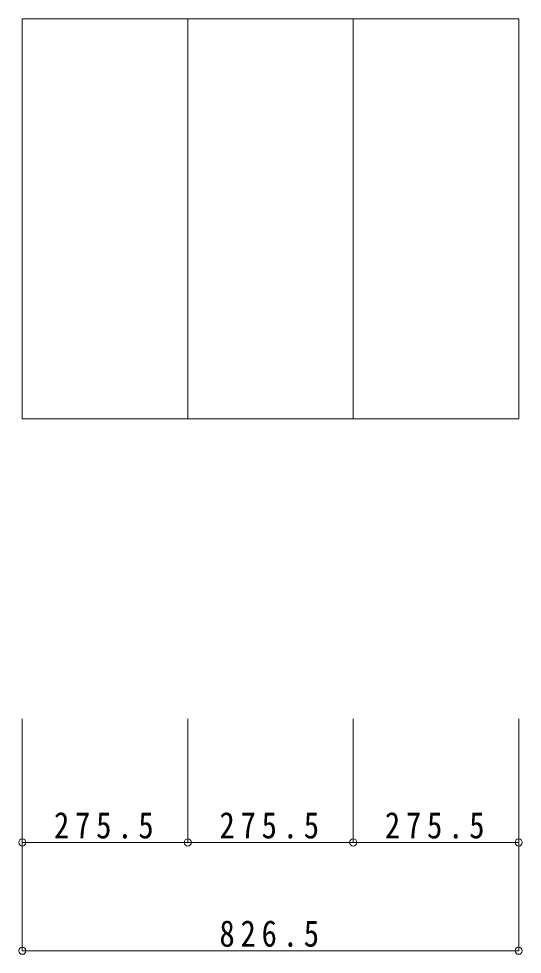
# Model space of a CAD drawing. Units: millimetres at full size, sheet at 1:20. Extents: x -565 to 273, y -706 to 854.
import ezdxf

# ---------------------------------------------------------------- set-up
doc = ezdxf.new("R2010")
doc.units = ezdxf.units.MM
doc.header["$LTSCALE"] = 20
doc.header["$PDMODE"] = 32
doc.header["$PDSIZE"] = 12
doc.layers.add('0-1', color=7, linetype='Continuous', lineweight=18)
doc.layers.add('0-3', color=4, linetype='Continuous', lineweight=9)
doc.styles.add('ＭＳ ゴシック', font='')
doc.styles.get('ＭＳ ゴシック').set_extended_font_data('MS Gothic')

msp = doc.modelspace()

# ---------------------------------------------------------------- linework, layer by layer
at = {"layer": '0-1'}
for p, q in [((-559.03, 853.5), (-559.03, 186.63)), ((-559.03, 853.5), (267.47, 853.5)), ((-283.53, 853.5), (-283.53, 186.63)), ((-8.03, 853.5), (-8.03, 186.63)), ((267.47, 853.5), (267.47, 186.63)), ((-559.03, 186.63), (267.47, 186.63))]:
    msp.add_line(p, q, dxfattribs=at)
at = {"layer": '0-1', "color": 4, "lineweight": 9}
for p, q in [((-559.03, -519.3), (-283.53, -519.3)), ((-283.53, -519.3), (-8.03, -519.3)), ((-8.03, -519.3), (267.47, -519.3))]:
    msp.add_line(p, q, dxfattribs=at)
at = {"layer": '0-3'}
for p, q in [((-559.03, -519.3), (-559.03, -313.37)), ((-283.53, -519.3), (-283.53, -313.37)), ((-8.03, -519.3), (-8.03, -313.37)), ((267.47, -519.3), (267.47, -313.37)), ((-559.03, -699.72), (-559.03, -519.3)), ((267.47, -699.72), (267.47, -519.3)), ((-559.03, -699.72), (267.47, -699.72))]:
    msp.add_line(p, q, dxfattribs=at)
at = {"layer": '0-3', "color": 2}
for p in [(-559.03, -519.3), (-283.53, -519.3), (-8.03, -519.3), (267.47, -519.3), (-559.03, -699.72), (267.47, -699.72)]:
    msp.add_point(p, dxfattribs=at)

# ---------------------------------------------------------------- texts
at = {"layer": '0-3', "color": 7, "char_height": 43.99, "attachment_point": 7, "style": 'ＭＳ ゴシック'}
for s, insert in [('\\T1.38;\\W0.85;275.5', (-506.28, -513.3)), ('\\T1.38;\\W0.85;275.5', (-230.78, -513.3)), ('\\T1.38;\\W0.85;275.5', (44.72, -513.3)), ('\\T1.38;\\W0.85;826.5', (-230.78, -693.72))]:
    msp.add_mtext(s, dxfattribs=dict(at, insert=insert))

doc.saveas('drawing.dxf')
